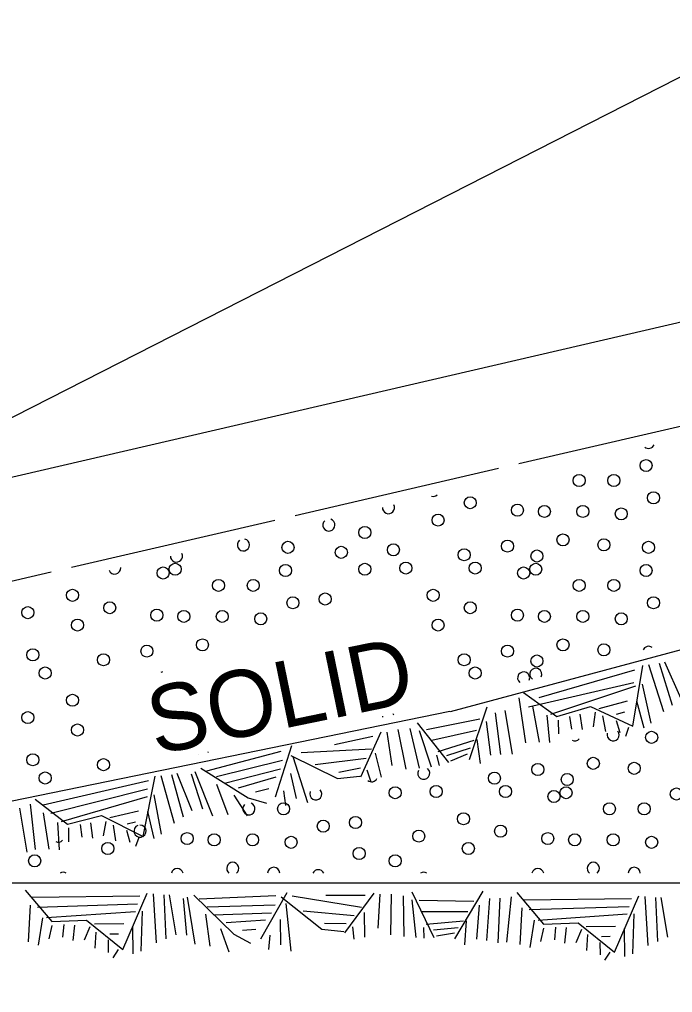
# Model space of a CAD drawing. Extents: x 997.6 to 1036.7, y 998.9 to 1022.6.
# Drawn here: x 1012.691 to 1014.647, y 1006.379 to 1009.296 of the extents above; entities that cross this region are included whole.
import ezdxf

# ---------------------------------------------------------------- set-up
doc = ezdxf.new("R2010")
doc.units = 0
doc.layers.add('Level 1', color=7, linetype='Continuous')

msp = doc.modelspace()

# ---------------------------------------------------------------- linework, layer by layer
at = {"layer": 'Level 1'}
for p, q in [((1009.8613, 1006.6703), (1021.3892, 1012.5521)), ((1019.6052, 1008.7269), (1013.981, 1007.2206)), ((1013.9807, 1007.2216), (1011.472, 1006.7061)), ((1015.1355, 1006.7061), (1011.472, 1006.7061))]:
    msp.add_line(p, q, dxfattribs=at)
for points in [[(1029.0033, 1012.8863), (1024.1867, 1010.7167), (1019.8715, 1009.4363), (1016.9586, 1008.9191), (1012.5591, 1007.8981), (1008.4331, 1006.3787)], [(1014.7958, 1008.1049), (1014.187, 1007.9636)], [(1014.1262, 1007.9495), (1013.5173, 1007.8082)], [(1013.4564, 1007.7941), (1012.8476, 1007.6527)], [(1012.7867, 1007.6387), (1012.1779, 1007.4973)], [(1014.2015, 1007.2781), (1014.3014, 1007.2065), (1014.4018, 1007.236), (1014.529, 1007.1771), (1014.5582, 1007.3594)], [(1014.5759, 1007.3618), (1014.6202, 1007.2209)], [(1014.6077, 1007.3662), (1014.6465, 1007.2405)], [(1014.6231, 1007.3703), (1014.672, 1007.2597)], [(1014.2482, 1007.2627), (1014.5349, 1007.3456)], [(1014.2163, 1007.2349), (1014.5316, 1007.3076)], [(1014.2829, 1007.2136), (1014.5372, 1007.2977)], [(1014.5565, 1007.3032), (1014.5826, 1007.1859)], [(1014.1876, 1007.2618), (1014.2074, 1007.1268)], [(1014.0917, 1007.2344), (1014.0383, 1007.076)], [(1014.2277, 1007.2373), (1014.2479, 1007.1297)], [(1014.4277, 1007.2303), (1014.5127, 1007.2533)], [(1014.5397, 1007.2527), (1014.5616, 1007.1722)], [(1014.1159, 1007.2172), (1014.1326, 1007.0922)], [(1014.1454, 1007.2246), (1014.1674, 1007.0929)], [(1014.2714, 1007.2105), (1014.2794, 1007.1282)], [(1014.3387, 1007.2062), (1014.3453, 1007.1686)], [(1014.37, 1007.2129), (1014.377, 1007.1669)], [(1014.4158, 1007.2187), (1014.4095, 1007.1752)], [(1014.4378, 1007.2082), (1014.4468, 1007.1611)], [(1014.4796, 1007.2135), (1014.5043, 1007.2198)], [(1013.883, 1007.1874), (1013.9768, 1007.068)], [(1013.9103, 1007.1671), (1014.0703, 1007.199)], [(1014.0891, 1007.1908), (1014.1025, 1007.0898)], [(1014.3048, 1007.195), (1014.3062, 1007.1538)], [(1014.4787, 1007.1946), (1014.4892, 1007.1585)], [(1013.6347, 1007.1218), (1013.7496, 1007.147)], [(1013.7734, 1007.1592), (1013.7133, 1007.0242)], [(1013.7917, 1007.1593), (1013.8072, 1007.0588)], [(1013.8243, 1007.1668), (1013.849, 1007.0478)], [(1013.8607, 1007.1697), (1013.8889, 1007.0512)], [(1013.8887, 1007.1639), (1013.9246, 1007.055)], [(1013.9264, 1007.1355), (1014.0602, 1007.1655)], [(1014.5157, 1007.1735), (1014.5066, 1007.1459)], [(1013.5061, 1007.118), (1013.4577, 1006.9647)], [(1013.946, 1007.1017), (1014.0537, 1007.1354)], [(1014.0612, 1007.1372), (1014.0717, 1007.0657)], [(1013.2529, 1007.0433), (1013.4753, 1007.1023)], [(1013.5045, 1007.0894), (1013.6439, 1007.0199)], [(1013.5354, 1007.0983), (1013.7455, 1007.1094)], [(1013.7572, 1007.096), (1013.7749, 1007.0242)], [(1013.9405, 1007.0902), (1013.9483, 1007.059)], [(1013.9716, 1007.0895), (1014.0428, 1007.112)], [(1013.9837, 1007.0737), (1014.0338, 1007.0938)], [(1013.2819, 1007.026), (1013.4789, 1007.0749)], [(1013.5102, 1007.086), (1013.5541, 1006.9488)], [(1013.5774, 1007.0622), (1013.7297, 1007.0809)], [(1013.1152, 1007.0293), (1013.1545, 1006.8869)], [(1013.1472, 1007.0327), (1013.1817, 1006.9057)], [(1013.1626, 1007.0364), (1013.2077, 1006.9241)], [(1013.2061, 1007.0346), (1013.2392, 1006.9295)], [(1013.2167, 1007.0412), (1013.2692, 1006.9079)], [(1013.2347, 1007.0512), (1013.3766, 1006.9624), (1013.4316, 1006.9461)], [(1013.3051, 1007.0066), (1013.4731, 1007.0488)], [(1013.5031, 1007.0353), (1013.5204, 1006.9607)], [(1013.6481, 1007.0392), (1013.7124, 1007.0527)], [(1013.7322, 1007.0466), (1013.7442, 1007.0108)], [(1012.7382, 1006.9588), (1012.8355, 1006.8837), (1012.9369, 1006.9097), (1013.0619, 1006.8465), (1013.0974, 1007.0275)], [(1012.7628, 1006.9417), (1013.0781, 1007.0144)], [(1013.2814, 1007.0032), (1013.3151, 1006.9126)], [(1013.3476, 1006.992), (1013.4605, 1007.0249)], [(1013.6439, 1007.0199), (1013.7107, 1007.0276)], [(1012.7854, 1006.9166), (1013.075, 1006.9894)], [(1013.0939, 1006.9715), (1013.1157, 1006.8533)], [(1013.3335, 1006.9701), (1013.3736, 1006.9081)], [(1013.3988, 1006.9799), (1013.4382, 1006.9906)], [(1013.4823, 1006.9832), (1013.4884, 1006.9397)], [(1012.7237, 1006.943), (1012.7387, 1006.8074)], [(1012.8172, 1006.8915), (1013.0744, 1006.9667)], [(1012.6919, 1006.9314), (1012.7139, 1006.7998)], [(1012.7628, 1006.9171), (1012.7793, 1006.8088)], [(1012.9625, 1006.9032), (1013.0482, 1006.9232)], [(1013.0752, 1006.9215), (1013.0942, 1006.8403)], [(1012.8057, 1006.8888), (1012.8107, 1006.8062)], [(1012.9043, 1006.8877), (1012.9097, 1006.8416)], [(1012.9502, 1006.8918), (1012.9424, 1006.8487)], [(1013.0138, 1006.8845), (1013.0387, 1006.89)], [(1012.8384, 1006.8721), (1012.8386, 1006.8308)], [(1012.8727, 1006.8821), (1012.8781, 1006.8442)], [(1012.9718, 1006.8806), (1012.9792, 1006.8333)], [(1013.0123, 1006.8656), (1013.0215, 1006.8292)], [(1013.0485, 1006.8432), (1013.0385, 1006.816)], [(1012.7086, 1006.686), (1012.7879, 1006.5917), (1012.8918, 1006.5957), (1013.0009, 1006.5075), (1013.0739, 1006.6765)], [(1013.8663, 1006.6807), (1013.9323, 1006.5441)], [(1014.0797, 1006.6824), (1013.9943, 1006.5392)], [(1014.1814, 1006.6782), (1014.2607, 1006.5839), (1014.3646, 1006.5879), (1014.4737, 1006.4997), (1014.5467, 1006.6687)], [(1012.729, 1006.6645), (1013.0522, 1006.6681)], [(1013.0919, 1006.6747), (1013.1005, 1006.5272)], [(1013.1239, 1006.6714), (1013.1301, 1006.5396)], [(1013.1397, 1006.6717), (1013.1597, 1006.5521)], [(1013.1818, 1006.6605), (1013.1918, 1006.551)], [(1013.1937, 1006.6645), (1013.2162, 1006.5232)], [(1013.2137, 1006.6709), (1013.3334, 1006.5534), (1013.3836, 1006.5262)], [(1013.2297, 1006.6592), (1013.4591, 1006.6692)], [(1013.4927, 1006.6778), (1013.4132, 1006.5386)], [(1013.4756, 1006.6659), (1013.5972, 1006.5685)], [(1013.5078, 1006.6682), (1013.7157, 1006.6342)], [(1013.6091, 1006.6703), (1013.7269, 1006.6703)], [(1013.7529, 1006.6767), (1013.6648, 1006.5577)], [(1013.7708, 1006.6731), (1013.7646, 1006.5714)], [(1013.8045, 1006.6737), (1013.8029, 1006.5521)], [(1013.8406, 1006.6684), (1013.8427, 1006.5467)], [(1013.8667, 1006.6568), (1013.8785, 1006.5432)], [(1013.8885, 1006.6552), (1014.0521, 1006.6521)], [(1014.0997, 1006.6609), (1014.0901, 1006.5348)], [(1014.1301, 1006.6615), (1014.1242, 1006.5277)], [(1014.1637, 1006.666), (1014.1502, 1006.53)], [(1014.2018, 1006.6567), (1014.525, 1006.6603)], [(1014.5648, 1006.6669), (1014.5733, 1006.5194)], [(1014.5967, 1006.6637), (1014.6029, 1006.5318)], [(1014.6126, 1006.6639), (1014.6326, 1006.5443)], [(1012.7234, 1006.6405), (1012.7173, 1006.5308)], [(1012.7453, 1006.6349), (1013.0446, 1006.6441)], [(1012.7719, 1006.6033), (1013.039, 1006.6221)], [(1013.0591, 1006.6224), (1013.0551, 1006.5024)], [(1013.254, 1006.6357), (1013.4575, 1006.6414)], [(1013.4893, 1006.6458), (1013.5038, 1006.5025)], [(1013.5407, 1006.6238), (1013.6938, 1006.6099)], [(1013.8972, 1006.6216), (1014.0347, 1006.6218)], [(1014.0686, 1006.6404), (1014.0601, 1006.5386)], [(1014.1962, 1006.6327), (1014.1902, 1006.523)], [(1014.2182, 1006.6272), (1014.5174, 1006.6363)], [(1012.7599, 1006.6031), (1012.7473, 1006.5211)], [(1013.2484, 1006.6137), (1013.262, 1006.518)], [(1013.2723, 1006.6121), (1013.4459, 1006.6173)], [(1013.3107, 1006.5889), (1013.4282, 1006.5968)], [(1013.4722, 1006.5977), (1013.4737, 1006.5217)], [(1013.724, 1006.6185), (1013.7252, 1006.5447)], [(1013.9098, 1006.5838), (1014.0215, 1006.5938)], [(1014.0292, 1006.594), (1014.0246, 1006.5217)], [(1014.2328, 1006.5953), (1014.2202, 1006.5133)], [(1014.2447, 1006.5956), (1014.5118, 1006.6143)], [(1014.5319, 1006.6147), (1014.5279, 1006.4947)], [(1012.7882, 1006.5797), (1012.7791, 1006.5395)], [(1012.824, 1006.5825), (1012.8207, 1006.5444)], [(1012.8561, 1006.5809), (1012.8509, 1006.5347)], [(1012.9019, 1006.5757), (1012.8847, 1006.5354)], [(1012.9158, 1006.5842), (1013.0037, 1006.5857)], [(1013.0297, 1006.5779), (1013.0311, 1006.4942)], [(1013.2931, 1006.5706), (1013.3182, 1006.5011)], [(1013.359, 1006.5657), (1013.399, 1006.5682)], [(1013.5972, 1006.5685), (1013.6631, 1006.5616)], [(1013.6047, 1006.5866), (1013.6704, 1006.5857)], [(1013.6885, 1006.576), (1013.6934, 1006.5382)], [(1013.9019, 1006.5738), (1013.9025, 1006.5417)], [(1013.932, 1006.5662), (1014.0057, 1006.5735)], [(1014.261, 1006.572), (1014.2519, 1006.5317)], [(1014.2968, 1006.5747), (1014.2936, 1006.5367)], [(1014.3289, 1006.5732), (1014.3238, 1006.527)], [(1014.3747, 1006.568), (1014.3575, 1006.5277)], [(1014.3886, 1006.5764), (1014.4766, 1006.5779)], [(1014.5025, 1006.5702), (1014.5039, 1006.4865)], [(1012.9205, 1006.5599), (1012.9171, 1006.5121)], [(1012.9567, 1006.5366), (1012.9574, 1006.499)], [(1012.9624, 1006.5547), (1012.9881, 1006.5551)], [(1013.4411, 1006.5511), (1013.4376, 1006.5074)], [(1013.9403, 1006.5484), (1013.994, 1006.5575)], [(1014.3933, 1006.5522), (1014.3899, 1006.5043)], [(1014.4352, 1006.5469), (1014.4609, 1006.5473)], [(1012.9872, 1006.5072), (1012.9713, 1006.4831)], [(1014.4296, 1006.5288), (1014.4303, 1006.4912)], [(1014.46, 1006.4995), (1014.4442, 1006.4753)]]:
    msp.add_lwpolyline(points, dxfattribs=at)
for centre in [(1014.5682, 1007.9583), (1014.3677, 1007.9138), (1014.4717, 1007.9138), (1014.5905, 1007.8618), (1014.0417, 1007.847), (1014.1829, 1007.8247), (1014.2637, 1007.821), (1014.3789, 1007.821), (1014.494, 1007.8135), (1013.9452, 1007.795), (1013.726, 1007.7578), (1013.4957, 1007.7132), (1014.1532, 1007.717), (1014.3194, 1007.7355), (1014.442, 1007.7207), (1014.5757, 1007.7132), (1013.6554, 1007.6983), (1013.8114, 1007.7058), (1014.0232, 1007.691), (1014.2414, 1007.6872), (1013.1215, 1007.6363), (1013.1577, 1007.6475), (1013.4882, 1007.6437), (1013.726, 1007.6475), (1013.8485, 1007.6512), (1014.0565, 1007.6512), (1014.2015, 1007.6363), (1014.2377, 1007.6475), (1014.5682, 1007.6437), (1013.2877, 1007.5992), (1013.3917, 1007.5992), (1014.3677, 1007.5992), (1014.4717, 1007.5992), (1012.8504, 1007.5695), (1013.9304, 1007.5695), (1013.5105, 1007.5472), (1013.6072, 1007.5583), (1014.5905, 1007.5472), (1012.7165, 1007.5175), (1012.9617, 1007.5323), (1013.1029, 1007.51), (1013.1837, 1007.5063), (1013.2989, 1007.5063), (1014.0417, 1007.5323), (1014.1829, 1007.51), (1014.2637, 1007.5063), (1014.3789, 1007.5063), (1012.8652, 1007.4803), (1013.414, 1007.4988), (1013.9452, 1007.4803), (1014.494, 1007.4988), (1013.2394, 1007.4208), (1014.3194, 1007.4208), (1012.7314, 1007.3912), (1013.0732, 1007.4023), (1014.1532, 1007.4023), (1014.442, 1007.406), (1012.9432, 1007.3763), (1014.0232, 1007.3763), (1014.2414, 1007.3725), (1012.7685, 1007.3365), (1014.0565, 1007.3365), (1012.8504, 1007.2548), (1012.7165, 1007.2028), (1012.8652, 1007.1657), (1014.5849, 1007.1437), (1012.7314, 1007.0765), (1012.9432, 1007.0617), (1014.244, 1007.0472), (1014.4102, 1007.0657), (1014.5329, 1007.0508), (1012.7685, 1007.0218), (1014.114, 1007.0212), (1014.3322, 1007.0173), (1013.9394, 1006.9813), (1014.1474, 1006.9813), (1013.8169, 1006.9777), (1014.2924, 1006.9665), (1014.3285, 1006.9777), (1014.659, 1006.9738), (1013.4825, 1006.9293), (1014.4585, 1006.9293), (1014.5625, 1006.9293), (1014.0212, 1006.8997), (1013.6014, 1006.8773), (1013.698, 1006.8885), (1013.1937, 1006.8402), (1013.2745, 1006.8365), (1013.3897, 1006.8365), (1013.8874, 1006.8477), (1014.1325, 1006.8625), (1014.2737, 1006.8402), (1014.3545, 1006.8365), (1014.4697, 1006.8365), (1012.956, 1006.8105), (1013.5049, 1006.829), (1014.036, 1006.8105), (1014.5849, 1006.829), (1013.709, 1006.7955), (1012.7369, 1006.7733), (1013.8169, 1006.7733)]:
    msp.add_circle(centre, 0.0181, dxfattribs=at)
for centre, start, end in [((1014.5757, 1008.0278), 231.014, 334.9162), ((1013.9304, 1007.8842), 254.7256, 311.2045), ((1013.7965, 1007.8322), 177.7797, 28.1504), ((1013.6182, 1007.78), 133.5118, 72.4184), ((1013.362, 1007.7207), 131.2656, 74.6645), ((1013.1614, 1007.6872), 181.6924, 24.2378), ((1012.9765, 1007.6512), 202.0576, 3.8725), ((1014.5757, 1007.3985), 53.4703, 156.28), ((1014.2377, 1007.3328), 333.1103, 236.64), ((1013.1215, 1007.3217), 94.8688, 111.7022), ((1014.2015, 1007.3217), 339.2413, 230.509), ((1013.7965, 1007.2028), 165.0896, 177.1257), ((1013.7965, 1007.2028), 25.6067, 38.1701), ((1014.4697, 1007.1512), 165.1193, 37.1218), ((1014.3545, 1007.1512), 243.4132, 318.8279), ((1013.2394, 1007.1062), 223.594, 227.2572), ((1013.2394, 1007.1062), 335.4752, 339.6657), ((1013.9022, 1007.036), 151.7162, 50.525), ((1013.7462, 1007.0285), 229.6808, 332.5603), ((1013.579, 1006.9738), 156.9881, 45.2531), ((1013.3785, 1006.9293), 134.244, 67.9971), ((1013.0525, 1006.8625), 110.3593, 91.8819), ((1012.8074, 1006.8477), 246.6843, 315.5568), ((1013.3302, 1006.751), 308.3106, 231.6894), ((1014.4102, 1006.751), 308.3106, 231.6894), ((1012.8222, 1006.7213), 59.0341, 120.9659), ((1013.164, 1006.7325), 13.8492, 166.1508), ((1013.4529, 1006.7362), 2.0864, 177.9136), ((1013.5865, 1006.7287), 26.8433, 153.1567), ((1013.9022, 1006.7213), 59.0341, 120.9659), ((1014.244, 1006.7325), 13.8492, 166.1508), ((1014.5329, 1006.7362), 2.0864, 177.9136)]:
    msp.add_arc(centre, 0.0181, start, end, dxfattribs=at)

# ---------------------------------------------------------------- texts
msp.add_text('SOLID', height=0.2, rotation=11.6116, dxfattribs=at).set_placement((1013.0981, 1007.0907))

doc.saveas('drawing.dxf')
